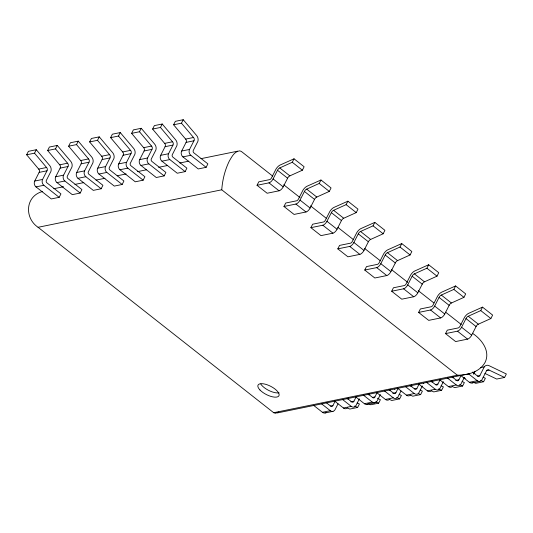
<?xml version="1.0" encoding="UTF-8"?>
<svg xmlns="http://www.w3.org/2000/svg" width="533" height="533" viewBox="0 0 533 533"><rect width="100%" height="100%" fill="white"/><g stroke="black" fill="none" stroke-linecap="round" stroke-linejoin="round"><path stroke-width="0.8" d="M472.358 333.225C481.605 339.248 490.64 350.994 485.11 362.353C479.693 372.027 467.754 375.212 457.361 375.205L221.755 189.801C222.468 179.861 224.926 170.014 229.31 161.053C231.708 156.988 234.34 151.459 239.59 150.839L241.316 151.405L272.643 176.063M26.65 154.783L28.409 151.332L36.284 149.72L49.682 165.53A5.337 4.384 78.5 0 1 50.908 171.453L46.504 180.101A1.865 1.532 78.5 0 0 47.137 183.019L60.942 193.879L59.176 197.33L51.308 198.942L35.991 186.89A4.224 3.471 78.5 0 1 34.725 181.047L39.129 172.399A2.405 1.979 78.5 0 0 38.689 169.101L26.65 154.783L34.525 153.178L36.284 149.72M47.644 150.499L49.402 147.041L57.278 145.436L70.676 161.246A5.337 4.384 78.5 0 1 71.902 167.162L67.498 175.81A1.865 1.532 78.5 0 0 68.131 178.735L81.929 189.588L80.17 193.046L72.295 194.652L56.984 182.599A4.224 3.471 78.5 0 1 55.712 176.763L60.122 168.115A2.405 1.979 78.5 0 0 59.683 164.817L47.644 150.499L55.512 148.894L57.278 145.436M59.176 197.33L43.866 185.277A4.224 3.471 78.5 0 1 42.593 179.441L46.997 170.793A2.405 1.979 78.5 0 0 46.558 167.495L34.525 153.178M68.637 146.215L70.396 142.757L78.264 141.152L91.669 156.955A5.337 4.384 78.5 0 1 92.895 162.878L88.491 171.526A1.865 1.532 78.5 0 0 89.124 174.444L102.922 185.304L101.163 188.762L93.288 190.368L77.978 178.315A4.224 3.471 78.5 0 1 76.705 172.479L81.109 163.831A2.405 1.979 78.5 0 0 80.67 160.533L68.637 146.215L76.505 144.603L78.264 141.152M80.17 193.046L64.853 180.993A4.224 3.471 78.5 0 1 63.587 175.157L67.991 166.509A2.405 1.979 78.5 0 0 67.551 163.211L55.512 148.894M89.624 141.925L91.39 138.473L99.258 136.861L112.656 152.671A5.337 4.384 78.5 0 1 113.889 158.594L109.478 167.242A1.865 1.532 78.5 0 0 110.118 170.16L123.916 181.02L122.157 184.478L114.282 186.084L98.965 174.031A4.224 3.471 78.5 0 1 97.699 168.188L102.103 159.547A2.405 1.979 78.5 0 0 101.663 156.242L89.624 141.925L97.499 140.319L99.258 136.861M101.163 188.762L85.846 176.709A4.224 3.471 78.5 0 1 84.58 170.873L88.984 162.225A2.405 1.979 78.5 0 0 88.545 158.927L76.505 144.603M110.617 137.641L112.376 134.183L120.251 132.577L133.65 148.387A5.337 4.384 78.5 0 1 134.876 154.31L130.472 162.951A1.865 1.532 78.5 0 0 131.105 165.876L144.909 176.736L143.144 180.187L135.275 181.793L119.958 169.747A4.224 3.471 78.5 0 1 118.692 163.904L123.096 155.256A2.405 1.979 78.5 0 0 122.657 151.958L110.617 137.641L118.493 136.035L120.251 132.577M122.157 184.478L106.84 172.425A4.224 3.471 78.5 0 1 105.574 166.582L109.978 157.935A2.405 1.979 78.5 0 0 109.538 154.637L97.499 140.319M131.611 133.357L133.37 129.899L141.245 128.293L154.643 144.103A5.337 4.384 78.5 0 1 155.869 150.02L151.465 158.667A1.865 1.532 78.5 0 0 152.098 161.586L165.896 172.445L164.137 175.903L156.269 177.509L140.952 165.457A4.224 3.471 78.5 0 1 139.686 159.62L144.09 150.972A2.405 1.979 78.5 0 0 143.65 147.674L131.611 133.357L139.479 131.744L141.245 128.293M143.144 180.187L127.833 168.135A4.224 3.471 78.5 0 1 126.561 162.298L130.971 153.651A2.405 1.979 78.5 0 0 130.525 150.353L118.493 136.035M152.605 129.066L154.363 125.615L162.232 124.009L175.637 139.813A5.337 4.384 78.5 0 1 176.863 145.736L172.459 154.383A1.865 1.532 78.5 0 0 173.092 157.302L186.89 168.162L185.131 171.619L177.256 173.225L161.945 161.173A4.224 3.471 78.5 0 1 160.673 155.336L165.083 146.688A2.405 1.979 78.5 0 0 164.637 143.39L152.605 129.066L160.473 127.46L162.232 124.009M164.137 175.903L148.827 163.851A4.224 3.471 78.5 0 1 147.554 158.015L151.958 149.367A2.405 1.979 78.5 0 0 151.519 146.069L139.479 131.744M173.591 124.782L175.357 121.331L183.225 119.718L196.63 135.529A5.337 4.384 78.5 0 1 197.856 141.452L193.446 150.099A1.865 1.532 78.5 0 0 194.085 153.018L207.883 163.878L206.124 167.329L198.249 168.941L182.939 156.889A4.224 3.471 78.5 0 1 181.666 151.046L186.07 142.404A2.405 1.979 78.5 0 0 185.631 139.1L173.591 124.782L181.467 123.176L183.225 119.718M185.131 171.619L169.814 159.567A4.224 3.471 78.5 0 1 168.548 153.724L172.952 145.083A2.405 1.979 78.5 0 0 172.512 141.778L160.473 127.46M206.124 167.329L190.807 155.283A4.224 3.471 78.5 0 1 189.541 149.44L193.945 140.792A2.405 1.979 78.5 0 0 193.506 137.494L181.467 123.176M257.039 185.291L258.798 181.84L269.558 179.641A1.865 0.766 -51.8 0 0 271.617 177.669L276.021 169.028A5.337 2.185 -51.8 0 1 280.185 165.003L294.036 158.807L304.136 166.756L302.378 170.214L289.859 175.87A2.405 0.986 -51.8 0 0 287.6 178.215L283.196 186.863A4.224 1.732 -51.8 0 1 279.072 190.801L267.133 193.239L257.039 185.291L268.978 182.852A4.224 1.732 -51.8 0 0 273.096 178.915L277.506 170.267A2.405 0.986 -51.8 0 1 279.758 167.922L292.277 162.265L294.036 158.807M283.962 206.484L285.721 203.026L296.481 200.828A1.865 0.766 -51.8 0 0 298.54 198.862L302.951 190.214A5.337 2.185 -51.8 0 1 307.115 186.197L320.966 180.001L331.066 187.949L329.301 191.4L316.782 197.057A2.405 0.986 -51.8 0 0 314.53 199.409L310.119 208.05A4.224 1.732 -51.8 0 1 306.002 211.987L294.063 214.426L283.962 206.484L295.902 204.046A4.224 1.732 -51.8 0 0 300.026 200.108L304.43 191.46A2.405 0.986 -51.8 0 1 306.682 189.108L319.207 183.452L320.966 180.001M310.892 227.671L312.651 224.213L323.411 222.021A1.865 0.766 -51.8 0 0 325.47 220.049L329.874 211.401A5.337 2.185 -51.8 0 1 334.038 207.384L347.896 201.188L357.989 209.136L356.231 212.594L343.712 218.244A2.405 0.986 -51.8 0 0 341.453 220.595L337.049 229.243A4.224 1.732 -51.8 0 1 332.925 233.181L320.986 235.619L310.892 227.671L322.831 225.232A4.224 1.732 -51.8 0 0 326.949 221.295L331.359 212.647A2.405 0.986 -51.8 0 1 333.611 210.302L346.13 204.645L347.896 201.188M337.815 248.858L339.574 245.407L350.334 243.208A1.865 0.766 -51.8 0 0 352.4 241.242L356.804 232.595A5.337 2.185 -51.8 0 1 360.968 228.57L374.819 222.381L384.919 230.323L383.16 233.78L370.635 239.437A2.405 0.986 -51.8 0 0 368.383 241.782L363.979 250.43A4.224 1.732 -51.8 0 1 359.855 254.368L347.916 256.806L337.815 248.858L349.755 246.426A4.224 1.732 -51.8 0 0 353.879 242.488L358.283 233.84A2.405 0.986 -51.8 0 1 360.541 231.489L373.06 225.832L374.819 222.381M364.745 270.051L366.504 266.593L377.264 264.401A1.865 0.766 -51.8 0 0 379.323 262.429L383.727 253.781A5.337 2.185 -51.8 0 1 387.891 249.764L401.749 243.568L411.842 251.516L410.084 254.967L397.565 260.624A2.405 0.986 -51.8 0 0 395.306 262.976L390.902 271.623A4.224 1.732 -51.8 0 1 386.778 275.561L374.839 277.999L364.745 270.051L376.684 267.613A4.224 1.732 -51.8 0 0 380.809 263.675L385.212 255.027A2.405 0.986 -51.8 0 1 387.464 252.682L399.99 247.026L401.749 243.568M326.156 402.582L330.547 406.039A1.865 1.532 78.5 0 0 332.938 405.5L335.144 401.182M391.668 291.238L393.434 287.787L404.187 285.588A1.865 0.766 -51.8 0 0 406.253 283.623L410.657 274.975A5.337 2.185 -51.8 0 1 414.821 270.951L428.672 264.761L438.772 272.703L437.013 276.161L424.488 281.817A2.405 0.986 -51.8 0 0 422.236 284.162L417.832 292.81A4.224 1.732 -51.8 0 1 413.708 296.748L401.769 299.186L391.668 291.238L403.608 288.799A4.224 1.732 -51.8 0 0 407.732 284.862L412.136 276.221A2.405 0.986 -51.8 0 1 414.394 273.869L426.913 268.212L428.672 264.761M338.029 403.847L335.09 409.617A4.224 3.471 78.5 0 1 330.3 410.683L322.425 412.295L313.491 405.26M347.896 399.224L348.629 397.778M347.143 398.298L351.533 401.755A1.865 1.532 78.5 0 0 353.932 401.216L356.137 396.892M359.382 398.844L356.077 405.327A4.224 3.471 78.5 0 1 351.294 406.399L343.419 408.005L334.484 400.976M347.549 408.005L349.775 409.058L357.643 407.452L359.409 403.994L357.157 402.915M368.889 394.933L369.622 393.494M368.136 394.014L372.527 397.465A1.865 1.532 78.5 0 0 374.926 396.932L377.124 392.608M418.598 312.431L420.357 308.973L431.117 306.775A1.865 0.766 -51.8 0 0 433.176 304.809L437.586 296.161A5.337 2.185 -51.8 0 1 441.75 292.144L455.602 285.948L465.695 293.896L463.937 297.347L451.418 303.004A2.405 0.986 -51.8 0 0 449.166 305.356L444.755 314.004A4.224 1.732 -51.8 0 1 440.638 317.935L428.699 320.373L418.598 312.431L430.537 309.993A4.224 1.732 -51.8 0 0 434.661 306.055L439.065 297.407A2.405 0.986 -51.8 0 1 441.317 295.062L453.843 289.406L455.602 285.948M380.375 394.56L377.071 401.043A4.224 3.471 78.5 0 1 372.281 402.115L364.412 403.721L355.478 396.692M368.543 403.714L370.768 404.774L378.637 403.168L380.395 399.71L377.404 398.271M389.876 390.649L390.616 389.21M389.13 389.723L393.521 393.181A1.865 1.532 78.5 0 0 395.912 392.648L398.118 388.324M401.003 390.989L398.064 396.759A4.224 3.471 78.5 0 1 393.274 397.825L385.406 399.437L376.471 392.408M389.536 399.43L391.755 400.49L399.63 398.877L401.389 395.426L399.144 394.347M410.87 386.365L411.603 384.919M410.124 385.439L414.514 388.897A1.865 1.532 78.5 0 0 416.906 388.357L419.111 384.033M445.528 333.618L447.287 330.167L458.047 327.968A1.865 0.766 -51.8 0 0 460.106 325.996L464.51 317.355A5.337 2.185 -51.8 0 1 468.674 313.331L482.525 307.135L492.625 315.083L490.866 318.541L478.341 324.197A2.405 0.986 -51.8 0 0 476.089 326.542L471.685 335.19A4.224 1.732 -51.8 0 1 467.561 339.128L455.622 341.566L445.528 333.618L457.467 331.18A4.224 1.732 -51.8 0 0 461.585 327.242L465.995 318.594A2.405 0.986 -51.8 0 1 468.247 316.249L480.766 310.592L482.525 307.135M422.363 385.985L419.058 392.468A4.224 3.471 78.5 0 1 414.268 393.541L406.393 395.146L397.458 388.117M410.523 395.146L412.749 396.199L420.624 394.593L422.383 391.142L420.137 390.056M431.863 382.081L432.596 380.635M431.117 381.155L435.508 384.606A1.865 1.532 78.5 0 0 437.899 384.073L440.105 379.749M443.356 381.701L440.051 388.184A4.224 3.471 78.5 0 1 435.261 389.257L427.386 390.862L418.452 383.833M431.517 390.856L433.742 391.915L441.61 390.309L443.376 386.851L441.124 385.772M452.857 377.79L453.59 376.351M452.104 376.871L456.495 380.322A1.865 1.532 78.5 0 0 458.893 379.789L461.092 375.465M464.343 377.411L461.038 383.9A4.224 3.471 78.5 0 1 456.248 384.973L448.38 386.578L439.445 379.549M452.51 386.572L454.736 387.631L462.604 386.025L464.363 382.567L462.118 381.488M473.477 374.226L474.95 371.341M472.471 372.087L477.488 376.038A1.865 1.532 78.5 0 0 479.887 375.499L484.29 366.857A5.337 4.384 78.5 0 1 489.121 365.698L506.35 373.993L504.591 377.451L496.716 379.056L484.863 373.42M473.504 382.288L475.722 383.347L483.598 381.735L485.356 378.283L483.111 377.197M42.653 191.467C25.278 195.991 24.125 217.89 38.07 227.298L273.682 412.709L275.408 413.282L278.699 412.102M38.689 169.101L46.558 167.495M59.683 164.817L67.551 163.211M80.67 160.533L88.545 158.927M101.663 156.242L109.538 154.637M122.657 151.958L130.525 150.353M143.65 147.674L151.519 146.069M164.637 143.39L172.512 141.778M185.631 139.1L193.506 137.494M39.129 172.399L46.997 170.793M60.122 168.115L67.991 166.509M81.109 163.831L88.984 162.225M102.103 159.547L109.978 157.935M123.096 155.256L130.971 153.651M144.09 150.972L151.958 149.367M165.083 146.688L172.952 145.083M186.07 142.404L193.945 140.792M34.725 181.047L42.593 179.441M55.712 176.763L63.587 175.157M76.705 172.479L84.58 170.873M97.699 168.188L105.574 166.582M118.692 163.904L126.561 162.298M139.686 159.62L147.554 158.015M160.673 155.336L168.548 153.724M181.666 151.046L189.541 149.44M35.991 186.89L43.866 185.277M56.984 182.599L64.853 180.993M77.978 178.315L85.846 176.709M98.965 174.031L106.84 172.425M119.958 169.747L127.833 168.135M140.952 165.457L148.827 163.851M161.945 161.173L169.814 159.567M182.939 156.889L190.807 155.283M53.76 188.729L63.52 186.737M74.9 184.411L83.841 182.586M96.033 180.101L104.981 178.275M117.173 175.783L126.114 173.958M137.494 171.633L146.442 169.807M158.634 167.315L167.575 165.49M179.794 162.998L188.762 161.166M200.988 158.667L237.665 151.179M38.07 227.298L221.755 189.801M480.353 367.657L484.29 366.857M273.682 412.709L457.361 375.205M277.327 412.935L469.36 373.726M486.662 370.535L489.028 370.049L504.591 377.451M330.58 405.986L332.938 405.5M350.781 401.862L353.932 401.216M372.56 397.411L374.926 396.932M392.768 393.287L395.912 392.648M414.547 388.843L416.906 388.357M435.541 384.553L437.899 384.073M455.742 380.429L458.893 379.789M477.521 375.985L479.887 375.499M460.439 375.259L469.373 382.294L477.242 380.682A4.224 3.471 78.5 0 0 482.032 379.616L486.436 370.968A2.405 1.979 78.5 0 1 489.028 370.049M325.083 412.968L332.958 411.356M367.07 404.394L374.939 402.788M472.031 382.967L479.9 381.355M480.633 380.329L483.598 381.735M463.87 377.704L465.349 378.41M459.639 384.613L462.604 386.025M438.652 388.897L441.61 390.309M418.398 393.541L420.624 394.593M396.665 397.471L399.63 398.877M375.672 401.755L378.637 403.168M354.678 406.039L357.643 407.452M473.371 372.514L474.87 373.233M431.39 381.082L432.889 381.801M410.397 385.372L411.896 386.092M292.277 162.265L302.378 170.214M319.207 183.452L329.301 191.4M346.13 204.645L356.231 212.594M373.06 225.832L383.16 233.78M399.99 247.026L410.084 254.967M426.913 268.212L437.013 276.161M453.843 289.406L463.937 297.347M480.766 310.592L490.866 318.541M279.758 167.922L289.859 175.87M306.682 189.108L316.782 197.057M333.611 210.302L343.712 218.244M360.541 231.489L370.635 239.437M387.464 252.682L397.565 260.624M414.394 273.869L424.488 281.817M441.317 295.062L451.418 303.004M468.247 316.249L478.341 324.197M277.506 170.267L287.6 178.215M304.43 191.46L314.53 199.409M331.359 212.647L341.453 220.595M358.283 233.84L368.383 241.782M385.212 255.027L395.306 262.976M412.136 276.221L422.236 284.162M439.065 297.407L449.166 305.356M465.995 318.594L476.089 326.542M283.736 184.791L300.052 197.63M310.492 205.851L326.156 218.177M337.909 227.418L353.572 239.75M364.665 248.478L380.329 260.804M391.422 269.538L407.738 282.377M418.185 290.592L433.849 302.917M445.595 312.165L461.258 324.49M273.096 178.915L283.196 186.863M300.026 200.108L310.119 208.05M326.949 221.295L337.049 229.243M353.879 242.488L363.979 250.43M380.809 263.675L390.902 271.623M407.732 284.862L417.832 292.81M434.661 306.055L444.755 314.004M461.585 327.242L471.685 335.19M268.978 182.852L279.072 190.801M295.902 204.046L306.002 211.987M322.831 225.232L332.925 233.181M349.755 246.426L359.855 254.368M376.684 267.613L386.778 275.561M403.608 288.799L413.708 296.748M430.537 309.993L440.638 317.935M457.467 331.18L467.561 339.128M468.307 373.653L477.242 380.682M447.32 377.937L456.248 384.973M426.327 382.228L435.261 389.257M405.333 386.512L414.268 393.541M384.34 390.796L393.274 397.825M363.346 395.086L372.281 402.115M342.359 399.37L351.294 406.399M321.366 403.654L330.3 410.683M347.303 408.078A4.224 3.471 78.5 0 1 343.419 408.005M410.283 395.22A4.224 3.471 78.5 0 1 406.393 395.146M423.588 383.573A2.405 1.979 78.5 0 1 423.742 383.34M389.29 399.503A4.224 3.471 78.5 0 1 385.406 399.437M394.72 389.463A2.405 1.979 78.5 0 1 394.873 389.237M326.309 412.362A4.224 3.471 78.5 0 1 322.425 412.295M368.296 403.787A4.224 3.471 78.5 0 1 364.412 403.721M473.257 382.361A4.224 3.471 78.5 0 1 469.373 382.294M452.264 386.645A4.224 3.471 78.5 0 1 448.38 386.578M431.27 390.936A4.224 3.471 78.5 0 1 427.386 390.862M279.065 392.801A11.739 4.664 27 0 1 260.764 384.026M259.977 389.996A11.739 4.664 27 0 0 278.313 396.465A11.739 4.664 27 0 0 267.18 384.786A11.739 4.664 27 0 0 259.977 389.996"/></g></svg>
